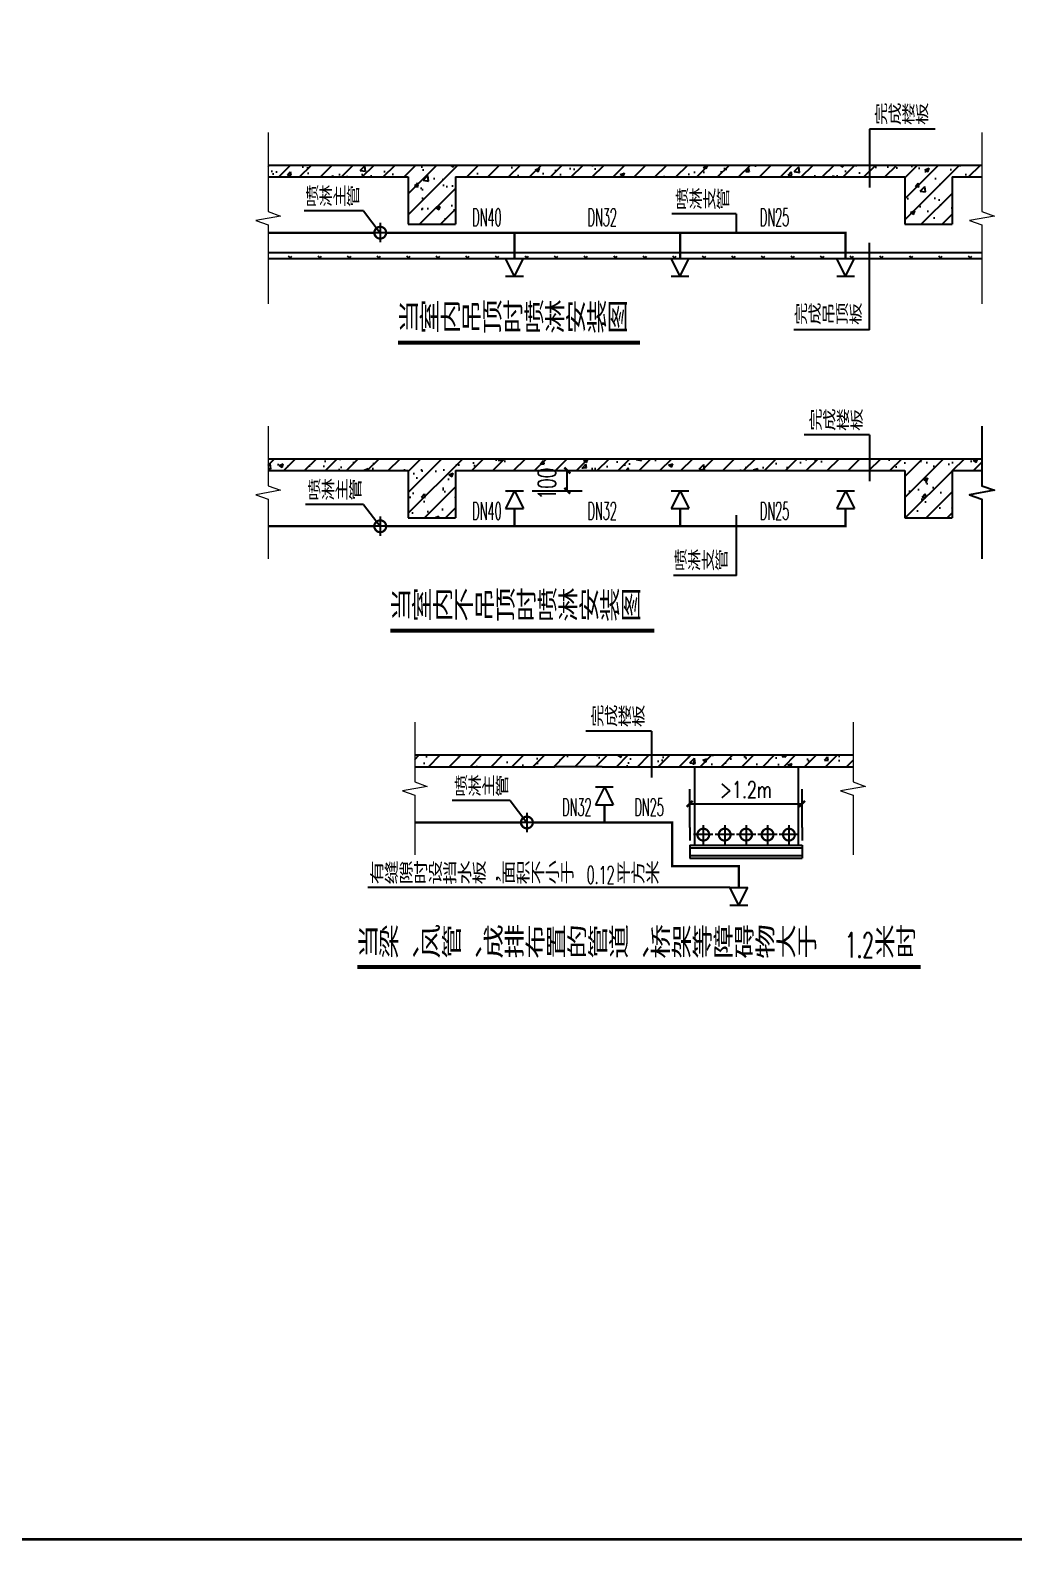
# Model space of a CAD drawing. Extents: x -452079 to 117456, y 3902 to 836955.
# Drawn here: x -288910 to -272276, y 207790 to 233355 of the extents above; entities that cross this region are included whole.
import ezdxf
from ezdxf.enums import TextEntityAlignment as Align

# ---------------------------------------------------------------- set-up
doc = ezdxf.new("R2010")
doc.units = 0
doc.header["$LTSCALE"] = 1000
doc.header["$MEASUREMENT"] = 0
for name, color, linetype in [('0-cxFrame', 155, 'Continuous'), ('PIPE-喷淋', 6, 'Continuous'), ('TWT_DIM', 3, 'Continuous'), ('TWT_ZF文字', 3, 'Continuous'), ('喷淋cao', 3, 'Continuous'), ('污水cao', 2, 'Continuous')]:
    doc.layers.add(name, color=color, linetype=linetype)
doc.layers.add('0-cxText', color=131, linetype='Continuous', lineweight=25)
doc.layers.add('TWT_SYMB', color=3, linetype='Continuous', lineweight=0)
doc.styles.add('_TCH_DIM', font='SIMPLEX', dxfattribs={"width": 0.75, "bigfont": '@1HZTXT'})
doc.styles.add('_TCH_DIM_T3', font='SIMPLEX', dxfattribs={"width": 0.705882, "bigfont": 'GBCBIG'})
doc.styles.add('_TWT_DIM', font='SIMPLEX', dxfattribs={"width": 0.65, "height": 3, "bigfont": 'HZTXT'})
doc.styles.add('cx_tuming', font='')
doc.styles.add('cx_tuqian1', font='')
doc.styles.add('黑体', font='', dxfattribs={"height": 12})
doc.styles.get('cx_tuming').set_extended_font_data('SimHei')
doc.styles.get('cx_tuqian1').set_extended_font_data('SimSun')
doc.styles.get('黑体').set_extended_font_data('SimHei')
doc.dimstyles.new('_TWT_ARCH&&100', dxfattribs={"dimtxt": 280, "dimasz": 100, "dimexe": 250, "dimexo": 300, "dimgap": 100, "dimtad": 1, "dimdec": 0, "dimzin": 0, "dimdsep": 46, "dimtxsty": '_TCH_DIM_T3', "dimblk": 'ARCHTICK', "dimcen": 0.09, "dimclrt": 7, "dimazin": 2, "dimtfac": 1, "dimtdec": 0, "dimtix": 1, "dimtmove": 2, "dimatfit": 3, "dimfxl": 0, "dimtolj": 1, "dimtzin": 0, "dimarcsym": 0})

# ---------------------------------------------------------------- blocks, each defined once
blk = doc.blocks.new('A$C44781EE5')
at = {"layer": '污水cao'}
for p, q in [((164, 327), (164, 0)), ((327, 164), (0, 164))]:
    blk.add_line(p, q, dxfattribs=at)
at = {"layer": '污水cao', "const_width": 36.4}
blk.add_lwpolyline([(264, 164, 1), (64, 164, 1), (264, 164, 1)], format="xyb", dxfattribs=at)
at = {"layer": '污水cao'}
blk.add_circle((164, 164), 100, dxfattribs=at)
blk.add_circle((164, 164), 100, dxfattribs=at)
blk = doc.blocks.new('$TWTSYS$00000283')
for p, q in [((0, -2.4), (-1.2, 0)), ((1.2, 0), (-1.2, 0)), ((0, -2.4), (1.2, 0)), ((1.2, -2.4), (-1.2, -2.4))]:
    blk.add_line(p, q)
blk = doc.blocks.new('_ArchTick')
at = {"color": 0, "linetype": 'ByBlock', "const_width": 0.4}
blk.add_lwpolyline([(-0.5, -0.5), (0.5, 0.5)], dxfattribs=at)
blk = doc.blocks.new('*D160')
at = {"layer": 'TWT_DIM', "color": 0, "lineweight": -2, "transparency": 16777216}
for p, q in [((5107, 1315), (5107, 1966)), ((7007, 1315), (7007, 1966)), ((5107, 1716), (7007, 1716))]:
    blk.add_line(p, q, dxfattribs=at)
at = {"layer": 'TWT_DIM', "color": 0, "lineweight": -2, "transparency": 16777216, "xscale": 100, "yscale": 100, "zscale": 100, "rotation": 180}
blk.add_blockref('_ArchTick', (5107, 1716), dxfattribs=at)
at = {"layer": 'TWT_DIM', "color": 0, "lineweight": -2, "transparency": 16777216, "xscale": 100, "yscale": 100, "zscale": 100}
blk.add_blockref('_ArchTick', (7007, 1716), dxfattribs=at)
at = {"layer": 'TWT_DIM', "color": 7, "transparency": 16777216, "insert": (6057, 1956), "char_height": 280, "attachment_point": 5, "style": '_TCH_DIM_T3'}
blk.add_mtext('\\A1;>1.2m', dxfattribs=at)
blk = doc.blocks.new('A$C71103B30')
at = {"layer": 'PIPE-喷淋'}
blk.add_hatch(color=256, dxfattribs=at).paths.add_polyline_path([(9977, 1646), (9997, 1646), (9997, 1666)])
at = {"layer": 'PIPE-喷淋', "linetype": 'Continuous'}
blk.add_hatch(color=256, dxfattribs=at).paths.add_polyline_path([(9977, 1646), (9977, 1666), (9997, 1666)])
at = {"layer": '污水cao'}
h = blk.add_hatch(dxfattribs=at)
h.set_pattern_fill('钢筋混凝土', color=256, scale=100, style=0)
h.set_pattern_definition([(45, (-180626.86, -715099.58), (-176.776695, 176.776695), []), (50, (-180626.86, -715099.6), (717.2602, -62.75213), [75, -825]), (355, (-180626.86, -715099.6), (-138.7513, 752.1921), [60, -660]), (100.4514, (-180567.1, -715104.8), (578.5094, 689.43954), [63.7402, -701.1421]), (46.1842, (-180626.9, -714899.6), (1067.241, -165.519), [112.5, -1237.5]), (96.6356, (-180537.9, -714913.4), (934.6627, 974.1179), [95.6103, -1051.713]), (351.1842, (-180626.9, -714899.6), (934.662, 974.1186), [90, -990]), (21, (-180526.86, -714949.6), (596.90705, -402.6189), [75, -825]), (326, (-180526.86, -714949.6), (243.3153, 725.15005), [60, -660]), (71.4514, (-180477.1, -714983.14), (840.2226, 322.5305), [63.7402, -701.1421]), (37.5, (-180626.86, -715099.58), (12.159855, 332.89385), [0, -652, 0, -670, 0, -662.5]), (7.5, (-180626.86, -715099.6), (263.06954, 394.41171), [0, -382, 0, -637, 0, -252.5]), (327.5, (-180849.86, -715099.58), (533.82244, -22.55487), [0, -250, 0, -780, 0, -1035]), (317.5, (-180949.86, -715099.6), (583.18617, 100.10498), [0, -325, 0, -518, 0, -735])])
h.paths.add_polyline_path([(3377, 2590), (10977, 2590), (10977, 1790), (11777, 1790), (11777, 2590), (12283, 2590), (12283, 2790), (210, 2790), (210, 2590), (2577, 2590), (2577, 1790), (3377, 1790)])
h = blk.add_hatch(dxfattribs=at)
h.set_pattern_fill('石膏板', color=256, scale=100, style=0)
h.set_pattern_definition([(45, (-180541.9, -715027.87), (-250, 250), [80, -273.5534]), (135, (-179985.34, -715027.87), (-250, -250), [80, -273.5534])])
h.paths.add_polyline_path([(7177, 1308), (4377, 1308), (4377, 1208), (7177, 1208)])
h.paths.add_polyline_path([(4377, 1308), (210, 1308), (210, 1208), (4377, 1208)])
h.paths.add_polyline_path([(9977, 1308), (7177, 1308), (7177, 1208), (7327, 1208), (9977, 1208)])
h.paths.add_polyline_path([(12283, 1308), (9977, 1308), (9977, 1208), (10127, 1208), (12283, 1208)])
at = {"layer": 'PIPE-喷淋', "linetype": 'Continuous', "const_width": 40}
for points in [[(210, 1646), (2006, 1646)], [(2206, 1646), (4377, 1646)], [(4377, 1646), (7177, 1646)], [(7177, 1646), (9977, 1646)]]:
    blk.add_lwpolyline(points, dxfattribs=at)
at = {"layer": 'PIPE-喷淋', "const_width": 40}
for points in [[(4377, 1646), (4377, 1208)], [(7177, 1646), (7177, 1208)], [(9977, 1646), (9977, 1208)]]:
    blk.add_lwpolyline(points, dxfattribs=at)
at = {"layer": 'TWT_SYMB'}
for points in [[(210, 3342), (210, 2004), (420, 1928), (0, 1853), (210, 1779), (210, 441)], [(12283, 3342), (12283, 2004), (12493, 1928), (12073, 1853), (12283, 1779), (12283, 441)]]:
    blk.add_lwpolyline(points, dxfattribs=at)
at = {"layer": '污水cao'}
for p, q in [((10384, 3400), (10384, 2409)), ((11492, 3400), (10384, 3400)), ((210, 2790), (12283, 2790)), ((210, 2590), (2577, 2590)), ((2577, 2590), (2577, 1790)), ((3377, 2590), (10977, 2590)), ((3377, 2590), (3377, 1790)), ((10977, 2590), (10977, 1790)), ((11777, 2590), (12283, 2590)), ((11777, 2590), (11777, 1790)), ((1825, 2018), (818, 2018)), ((1825, 2018), (2106, 1646)), ((2106, 1810), (2106, 1483)), ((2577, 1790), (3377, 1790)), ((8129, 1964), (7040, 1964)), ((8129, 1964), (8129, 1646)), ((10977, 1790), (11777, 1790)), ((2270, 1646), (1942, 1646)), ((210, 1308), (12283, 1308)), ((10384, 0), (10384, 1477)), ((210, 1208), (12283, 1208)), ((10384, 0), (9101, 0))]:
    blk.add_line(p, q, dxfattribs=at)
at = {"layer": '污水cao', "const_width": 36.4}
blk.add_lwpolyline([(2206, 1646, 1), (2006, 1646, 1), (2206, 1646, 1)], format="xyb", dxfattribs=at)
at = {"layer": '污水cao'}
blk.add_circle((2106, 1646), 100, dxfattribs=at)
blk.add_circle((2106, 1646), 100, dxfattribs=at)
at = {"layer": '污水cao', "xscale": -125, "yscale": 125, "zscale": 125}
for p in [(4377, 1208), (7177, 1208), (9977, 1208)]:
    blk.add_blockref('$TWTSYS$00000283', p, dxfattribs=at)
at = {"layer": '污水cao', "style": '_TCH_DIM', "width": 0.75}
for s, p in [('完成楼板', (10462, 3480)), ('喷淋主管', (839, 2092)), ('喷淋支管', (7095, 2042)), ('完成吊顶板', (9106, 96))]:
    blk.add_text(s, height=324, dxfattribs=at).set_placement(p)
at = {"layer": '污水cao', "style": '_TWT_DIM', "width": 0.470588}
for s, p in [('DN40', (3662, 1757)), ('DN32', (5612, 1757)), ('DN25', (8527, 1757))]:
    blk.add_text(s, height=297.5, rotation=360, dxfattribs=at).set_placement(p)
blk = doc.blocks.new('*D156')
at = {"layer": '污水cao', "color": 0, "lineweight": -2, "transparency": 16777216}
for p, q in [((4677, 1779), (5520, 1779)), ((5270, 1436), (5270, 1779)), ((4677, 1436), (5520, 1436))]:
    blk.add_line(p, q, dxfattribs=at)
at = {"layer": '污水cao', "color": 0, "lineweight": -2, "transparency": 16777216, "xscale": 100, "yscale": 100, "zscale": 100}
for p, rotation in [((5270, 1779), 90), ((5270, 1436), 270)]:
    blk.add_blockref('_ArchTick', p, dxfattribs=dict(at, rotation=rotation))
at = {"layer": '污水cao', "color": 7, "transparency": 16777216, "insert": (4925, 1558), "char_height": 297.5, "attachment_point": 5, "rotation": 90, "style": '_TCH_DIM_T3'}
blk.add_mtext('\\A1;100', dxfattribs=at)
blk = doc.blocks.new('TK22.A1 L(Dragon)')
at = {"layer": '0-cxFrame', "const_width": 0.5}
blk.add_lwpolyline([(-80, 10), (-821, 10), (-821, 584), (-80, 584)], close=True, dxfattribs=at)
at = {"style": '黑体', "flags": 4}
blk.add_attdef('图幅', text='', height=3.3, dxfattribs=at).set_placement((-40, 3), align=Align.RIGHT)
at = {"layer": '0-cxText', "flags": 4}
for tag, height, style, p in [('建设单位', 3.5, 'cx_tuming', (-45, 240)), ('项目名称', 3.5, 'cx_tuming', (-45, 210)), ('子项名称', 3.5, 'cx_tuming', (-45, 180)), ('工程编号', 3.3, 'cx_tuqian1', (-35, 165)), ('图名1', 3.5, 'cx_tuming', (-45, 87)), ('图名2', 3.5, 'cx_tuming', (-45, 79)), ('图名3', 3.5, 'cx_tuming', (-45, 71)), ('出图日期', 3.3, 'cx_tuqian1', (-39, 60)), ('专业', 3.3, 'cx_tuqian1', (-55, 52)), ('版次', 3.3, 'cx_tuqian1', (-20, 44)), ('图号', 3.3, 'cx_tuqian1', (-55, 44))]:
    blk.add_attdef(tag, text='', height=height, dxfattribs=dict(at, style=style)).set_placement(p, align=Align.MIDDLE)
blk = doc.blocks.new('A$C099C1D44')
at = {"layer": 'PIPE-喷淋', "linetype": 'Continuous'}
for points in [[(4808.8, 1400.7), (4808.8, 1420.7), (4828.8, 1420.7)], [(4808.8, 1400.7), (4828.8, 1400.7), (4828.8, 1420.7)], [(4808.8, 662), (4788.8, 662), (4788.8, 642)], [(4808.8, 662), (4808.8, 642), (4788.8, 642)], [(5937.6, 662), (5937.6, 682), (5960.1, 682)], [(5937.6, 662), (5960.1, 662), (5960.1, 682)]]:
    blk.add_hatch(color=6, dxfattribs=at).paths.add_polyline_path(points)
at = {"layer": '污水cao'}
h = blk.add_hatch(dxfattribs=at)
h.set_pattern_fill('钢筋混凝土', color=256, scale=100, style=0)
h.set_pattern_definition([(45, (-180379.7, -715345.18), (-176.776695, 176.776695), []), (50, (-180379.7, -715345.2), (717.2602, -62.75213), [75, -825]), (355, (-180379.7, -715345.2), (-138.7513, 752.1921), [60, -660]), (100.4514, (-180319.9, -715350.4), (578.5094, 689.43954), [63.7402, -701.1421]), (46.1842, (-180379.7, -715145.2), (1067.241, -165.519), [112.5, -1237.5]), (96.6356, (-180290.8, -715159), (934.6627, 974.1179), [95.6103, -1051.713]), (351.1842, (-180379.7, -715145.2), (934.662, 974.1186), [90, -990]), (21, (-180279.7, -715195.2), (596.90705, -402.6189), [75, -825]), (326, (-180279.7, -715195.2), (243.3153, 725.15005), [60, -660]), (71.4514, (-180229.96, -715228.7), (840.2226, 322.5305), [63.7402, -701.1421]), (37.5, (-180379.7, -715345.18), (12.159855, 332.89385), [0, -652, 0, -670, 0, -662.5]), (7.5, (-180379.7, -715345.18), (263.06954, 394.41171), [0, -382, 0, -637, 0, -252.5]), (327.5, (-180602.7, -715345.18), (533.82244, -22.55487), [0, -250, 0, -780, 0, -1035]), (317.5, (-180702.7, -715345.2), (583.18617, 100.10498), [0, -325, 0, -518, 0, -735])])
h.paths.add_polyline_path([(7870, 2344.8), (7870, 2544.8), (457.2, 2544.8), (457.2, 2344.8)])
for points in [[(5106.7, 1014.9), (5100, 1014.9), (5100, 1021.7)], [(5106.7, 1014.9), (5106.7, 1021.7), (5100, 1021.7)], [(5106.7, 796.8), (5106.7, 790), (5100, 790)], [(5106.7, 796.8), (5100, 796.8), (5100, 790)], [(7007.3, 1014.9), (7014.1, 1014.9), (7014.1, 1021.7)], [(7007.3, 1014.9), (7007.3, 1021.7), (7014.1, 1021.7)], [(7007.3, 796.8), (7007.3, 790), (7014.1, 790)], [(7007.3, 796.8), (7014.1, 796.8), (7014.1, 790)]]:
    blk.add_hatch(color=256, dxfattribs=at).paths.add_polyline_path(points)
at = {"layer": 'PIPE-喷淋', "color": 6, "linetype": 'Continuous', "const_width": 40}
for points in [[(3664.5, 1400.7), (3664.5, 1701.2)], [(457.2, 1400.7), (2253.3, 1400.7)], [(2453.3, 1400.7), (3664.5, 1400.7)], [(3664.5, 1400.7), (4808.8, 1400.7)], [(4808.8, 1400.7), (4808.8, 662)], [(4808.8, 662), (5937.6, 662)], [(5937.6, 662), (5937.6, 299.9)]]:
    blk.add_lwpolyline(points, dxfattribs=at)
at = {"layer": 'TWT_DIM'}
for p, q in [((5106.7, 1314.9), (5106.7, 1096.5)), ((7007.3, 1314.9), (7007.3, 1094.6))]:
    blk.add_line(p, q, dxfattribs=at)
at = {"layer": 'TWT_SYMB'}
for points in [[(457.2, 3096.2), (457.2, 2086.3), (667.2, 2009.8), (247.2, 1935.8), (457.2, 1861.3), (457.2, 851.3)], [(7870, 3096.2), (7870, 2086.3), (8080, 2009.8), (7660, 1935.8), (7870, 1861.3), (7870, 851.3)]]:
    blk.add_lwpolyline(points, dxfattribs=at)
at = {"layer": '喷淋cao'}
blk.add_line((3539.3, 1978.5), (3539.3, 1978.5), dxfattribs=at)
at = {"layer": '污水cao'}
for p, q in [((4460.2, 2947.7), (3351.8, 2947.7)), ((4460.2, 2947.7), (4460.2, 2163.5)), ((457.2, 2544.8), (7870, 2544.8)), ((457.2, 2344.8), (2824.5, 2344.8)), ((3624.5, 2344.8), (2824.5, 2344.8)), ((3624.5, 2344.8), (7870, 2344.8)), ((5185.5, 2344.8), (5185.5, 1014.9)), ((6948.2, 1014.9), (6948.2, 2344.8)), ((2072.1, 1772.2), (1090.6, 1772.2)), ((2072.1, 1772.2), (2353.3, 1400.7)), ((2353.3, 1564.4), (2353.3, 1237.1)), ((2516.9, 1400.7), (2189.7, 1400.7)), ((5106.7, 1014.9), (7007.3, 1014.9)), ((5106.7, 1014.9), (5106.7, 796.8)), ((5106.7, 969.9), (7007.3, 969.9)), ((5106.7, 841.8), (7007.3, 841.8)), ((5106.7, 796.8), (7007.3, 796.8)), ((7007.3, 1014.9), (7007.3, 796.8))]:
    blk.add_line(p, q, dxfattribs=at)
at = {"layer": '污水cao', "ltscale": 0.3, "const_width": 13.5}
for points in [[(5185.5, 2344.8), (5185.5, 1014.9)], [(6948.2, 2344.8), (6948.2, 1014.9)], [(5106.7, 1014.9), (5106.7, 969.9)], [(5106.7, 1014.9), (5185.5, 1014.9)], [(5106.7, 969.9), (7007.3, 969.9)], [(5106.7, 969.9), (5106.7, 841.8)], [(5106.7, 841.8), (7007.3, 841.8)], [(5106.7, 841.8), (5106.7, 796.8)], [(7007.3, 796.8), (5106.7, 796.8)], [(5185.5, 1014.9), (6948.2, 1014.9)], [(6948.2, 1014.9), (7007.3, 1014.9)], [(7007.3, 1014.9), (7007.3, 969.9)], [(7007.3, 969.9), (7007.3, 841.8)], [(7007.3, 841.8), (7007.3, 796.8)]]:
    blk.add_lwpolyline(points, dxfattribs=at)
at = {"layer": '污水cao', "const_width": 36.4}
blk.add_lwpolyline([(2453.3, 1400.7, 1), (2253.3, 1400.7, 1), (2453.3, 1400.7, 1)], format="xyb", dxfattribs=at)
at = {"layer": '污水cao'}
blk.add_lwpolyline([(5787.7, 299.9), (-339.5, 299.9)], dxfattribs=at)
blk.add_circle((2353.3, 1400.7), 100, dxfattribs=at)
blk.add_circle((2353.3, 1400.7), 100, dxfattribs=at)
at = {"layer": '污水cao', "xscale": 125, "yscale": 125, "zscale": 125, "rotation": 180}
blk.add_blockref('$TWTSYS$00000283', (3664.5, 1701.2), dxfattribs=at)
at = {"layer": '污水cao'}
for p in [(5172.7, 1031), (5534.8, 1031), (5896.9, 1031), (6259, 1031), (6621.1, 1031)]:
    blk.add_blockref('A$C44781EE5', p, dxfattribs=at)
at = {"layer": '污水cao', "xscale": -125, "yscale": 125, "zscale": 125}
blk.add_blockref('$TWTSYS$00000283', (5937.6, 299.9), dxfattribs=at)
at = {"layer": 'TWT_ZF文字', "style": '_TCH_DIM'}
for s, height, width, p in [('有缝隙时设挡水板，面积不小于', 347.244, 0.75, (-310.6, 364.9)), ('0.12', 297.5, 0.529412, (3364.4, 364.9)), ('平方米', 347.24, 0.75, (3859.4, 364.9))]:
    blk.add_text(s, height=height, dxfattribs=dict(at, width=width)).set_placement(p)
at = {"layer": '污水cao', "style": '_TCH_DIM', "width": 0.75}
for s, p in [('完成楼板', (3429.8, 3027.4)), ('喷淋主管', (1122.8, 1845.9))]:
    blk.add_text(s, height=324, dxfattribs=at).set_placement(p)
at = {"layer": '污水cao', "style": '_TWT_DIM', "width": 0.470588}
for s, p in [('DN32', (2949.6, 1511.5)), ('DN25', (4171.7, 1511.5))]:
    blk.add_text(s, height=297.5, rotation=359.99997, dxfattribs=at).set_placement(p)
at = {"layer": 'TWT_DIM'}
dim = blk.add_aligned_dim(p1=(5106.7, 1014.9), p2=(7007.3, 1014.9), distance=701.2, text='>1.2m', dimstyle='_TWT_ARCH&&100', dxfattribs=at)
dim.commit()
dim.dimension.update_dxf_attribs({"geometry": '*D160', "text_midpoint": (6057, 1956.1)})
blk = doc.blocks.new('A$C178B6725')
at = {"layer": 'PIPE-喷淋'}
blk.add_hatch(color=256, dxfattribs=at).paths.add_polyline_path([(9977.4, 835.3), (9997.4, 835.3), (9997.4, 815.3)])
at = {"layer": 'PIPE-喷淋', "linetype": 'Continuous'}
blk.add_hatch(color=256, dxfattribs=at).paths.add_polyline_path([(9977.4, 835.3), (9977.4, 815.3), (9997.4, 815.3)])
at = {"layer": '污水cao'}
h = blk.add_hatch(dxfattribs=at)
h.set_pattern_fill('钢筋混凝土', color=256, scale=100, style=0)
h.set_pattern_definition([(45, (-180626.86, -715910.67), (-176.776695, 176.776695), []), (50, (-180626.86, -715910.7), (717.2602, -62.75213), [75, -825]), (355, (-180626.86, -715910.7), (-138.7513, 752.1921), [60, -660]), (100.4514, (-180567.1, -715915.9), (578.5094, 689.43954), [63.7402, -701.1421]), (46.1842, (-180626.9, -715710.7), (1067.241, -165.519), [112.5, -1237.5]), (96.6356, (-180537.9, -715724.5), (934.6627, 974.1179), [95.6103, -1051.713]), (351.1842, (-180626.9, -715710.7), (934.662, 974.1186), [90, -990]), (21, (-180526.86, -715760.7), (596.90705, -402.6189), [75, -825]), (326, (-180526.86, -715760.7), (243.3153, 725.15005), [60, -660]), (71.4514, (-180477.1, -715794.2), (840.2226, 322.5305), [63.7402, -701.1421]), (37.5, (-180626.86, -715910.67), (12.159855, 332.89385), [0, -652, 0, -670, 0, -662.5]), (7.5, (-180626.86, -715910.67), (263.06954, 394.41171), [0, -382, 0, -637, 0, -252.5]), (327.5, (-180849.86, -715910.67), (533.82244, -22.55487), [0, -250, 0, -780, 0, -1035]), (317.5, (-180949.86, -715910.67), (583.18617, 100.10498), [0, -325, 0, -518, 0, -735])])
h.paths.add_polyline_path([(3377.4, 1779.3), (10977.4, 1779.3), (10977.4, 979.3), (11777.4, 979.3), (11777.4, 1779.3), (12282.7, 1779.3), (12282.7, 1979.3), (210, 1979.3), (210, 1779.3), (2577.4, 1779.3), (2577.4, 979.3), (3377.4, 979.3)])
at = {"layer": 'PIPE-喷淋', "const_width": 40}
for points in [[(4377.4, 835.3), (4377.4, 1135.7)], [(7177.4, 835.3), (7177.4, 1135.7)], [(9977.4, 835.3), (9977.4, 1135.7)]]:
    blk.add_lwpolyline(points, dxfattribs=at)
at = {"layer": 'PIPE-喷淋', "linetype": 'Continuous', "const_width": 40}
for points in [[(210, 835.3), (2006.1, 835.3)], [(2206.1, 835.3), (4377.4, 835.3)], [(4377.4, 835.3), (7177.4, 835.3)], [(7177.4, 835.3), (9977.4, 835.3)]]:
    blk.add_lwpolyline(points, dxfattribs=at)
at = {"layer": 'TWT_SYMB'}
blk.add_lwpolyline([(210, 2530.7), (210, 1520.8), (420, 1444.4), (0, 1370.3), (210, 1295.8), (210, 285.8)], dxfattribs=at)
at = {"layer": '喷淋cao'}
blk.add_line((4252.1, 1413), (4252.1, 1413), dxfattribs=at)
at = {"layer": '污水cao'}
for p, q in [((10384, 2382.2), (9275.6, 2382.2)), ((10384, 2382.2), (10384, 1598.1)), ((210, 1979.3), (12282.7, 1979.3)), ((210, 1779.3), (2577.4, 1779.3)), ((2577.4, 1779.3), (2577.4, 979.3)), ((3377.4, 1779.3), (10977.4, 1779.3)), ((3377.4, 1779.3), (3377.4, 979.3)), ((10977.4, 1779.3), (10977.4, 979.3)), ((11777.4, 1779.3), (12282.7, 1779.3)), ((11777.4, 1779.3), (11777.4, 979.3)), ((1824.9, 1206.7), (843.4, 1206.7)), ((1824.9, 1206.7), (2106.1, 835.3)), ((8129.5, 0), (8129.5, 1024)), ((2269.8, 835.3), (1942.5, 835.3)), ((2106.1, 998.9), (2106.1, 671.6)), ((2577.4, 979.3), (3377.4, 979.3)), ((10977.4, 979.3), (11777.4, 979.3)), ((8129.5, 0), (7066.1, 0))]:
    blk.add_line(p, q, dxfattribs=at)
blk.add_lwpolyline([(12282.7, 2530.7), (12282.7, 1520.8), (12492.7, 1444.4), (12072.7, 1370.3), (12282.7, 1295.8), (12282.7, 285.8)], dxfattribs=at)
at = {"layer": '污水cao', "const_width": 36.4}
blk.add_lwpolyline([(2206.1, 835.3, 1), (2006.1, 835.3, 1), (2206.1, 835.3, 1)], format="xyb", dxfattribs=at)
at = {"layer": '污水cao'}
blk.add_circle((2106.1, 835.3), 100, dxfattribs=at)
blk.add_circle((2106.1, 835.3), 100, dxfattribs=at)
at = {"layer": '污水cao', "xscale": 125, "yscale": 125, "zscale": 125, "rotation": 180}
for p in [(4377.4, 1135.7), (7177.4, 1135.7), (9977.4, 1135.7)]:
    blk.add_blockref('$TWTSYS$00000283', p, dxfattribs=at)
at = {"layer": '污水cao', "style": '_TCH_DIM', "width": 0.75}
for s, p in [('完成楼板', (9353.6, 2461.9)), ('喷淋主管', (875.6, 1280.4)), ('喷淋支管', (7069, 88.6))]:
    blk.add_text(s, height=324, dxfattribs=at).set_placement(p)
at = {"layer": '污水cao', "style": '_TWT_DIM', "width": 0.470588}
for s, p in [('DN40', (3662.4, 946)), ('DN32', (5611.6, 946)), ('DN25', (8527.4, 946))]:
    blk.add_text(s, height=297.5, rotation=359.99997, dxfattribs=at).set_placement(p)
at = {"layer": '污水cao'}
dim = blk.add_linear_dim(base=(5269.6, 1779.3), p1=(4377.4, 1435.6), p2=(4377.4, 1779.3), angle=90, text='100', dimstyle='_TWT_ARCH&&100', dxfattribs=at)
dim.commit()
dim.dimension.update_dxf_attribs({"geometry": '*D156', "text_midpoint": (4924.6, 1558), "dimtype": 129})

msp = doc.modelspace()

# ---------------------------------------------------------------- linework, layer by layer
at = {"layer": 'TWT_SYMB', "const_width": 70}
for points in [[(-282689.73, 228067.09), (-278597.6, 228067.09)], [(-282820.56, 223191.96), (-278353.43, 223191.96)], [(-283376.27, 217499.33), (-273848.38, 217499.33)]]:
    msp.add_lwpolyline(points, dxfattribs=at)

# ---------------------------------------------------------------- block references
msp.add_blockref('A$C099C1D44', (-282863.27, 218545.91))
at = {"layer": '0-cxFrame', "xscale": 100, "yscale": 100, "zscale": 100}
msp.add_blockref('TK22.A1 L(Dragon)', (-244098.56, 206814.62), dxfattribs=at)
at = {"layer": 'PIPE-喷淋', "linetype": 'Continuous'}
for name, p in [('A$C71103B30', (-285096.8, 228282.58)), ('A$C178B6725', (-285096.8, 224124.28))]:
    msp.add_blockref(name, p, dxfattribs=at)

# ---------------------------------------------------------------- texts
at = {"layer": 'TWT_SYMB', "color": 7, "style": '_TCH_DIM'}
for s, height, width, p in [('当室内吊顶时喷淋安装图', 496.063, 0.75, (-282689.73, 228234.8)), ('当室内不吊顶时喷淋安装图', 496.063, 0.75, (-282820.56, 223359.67)), ('当梁、风管、成排布置的管道、桥架等障碍物大于', 496.063, 0.75, (-283376.27, 217660)), ('1.2', 425, 0.529412, (-275126.27, 217660)), ('米时', 496.063, 0.75, (-274633.41, 217660))]:
    msp.add_text(s, height=height, dxfattribs=dict(at, width=width)).set_placement(p)

doc.saveas('drawing.dxf')
